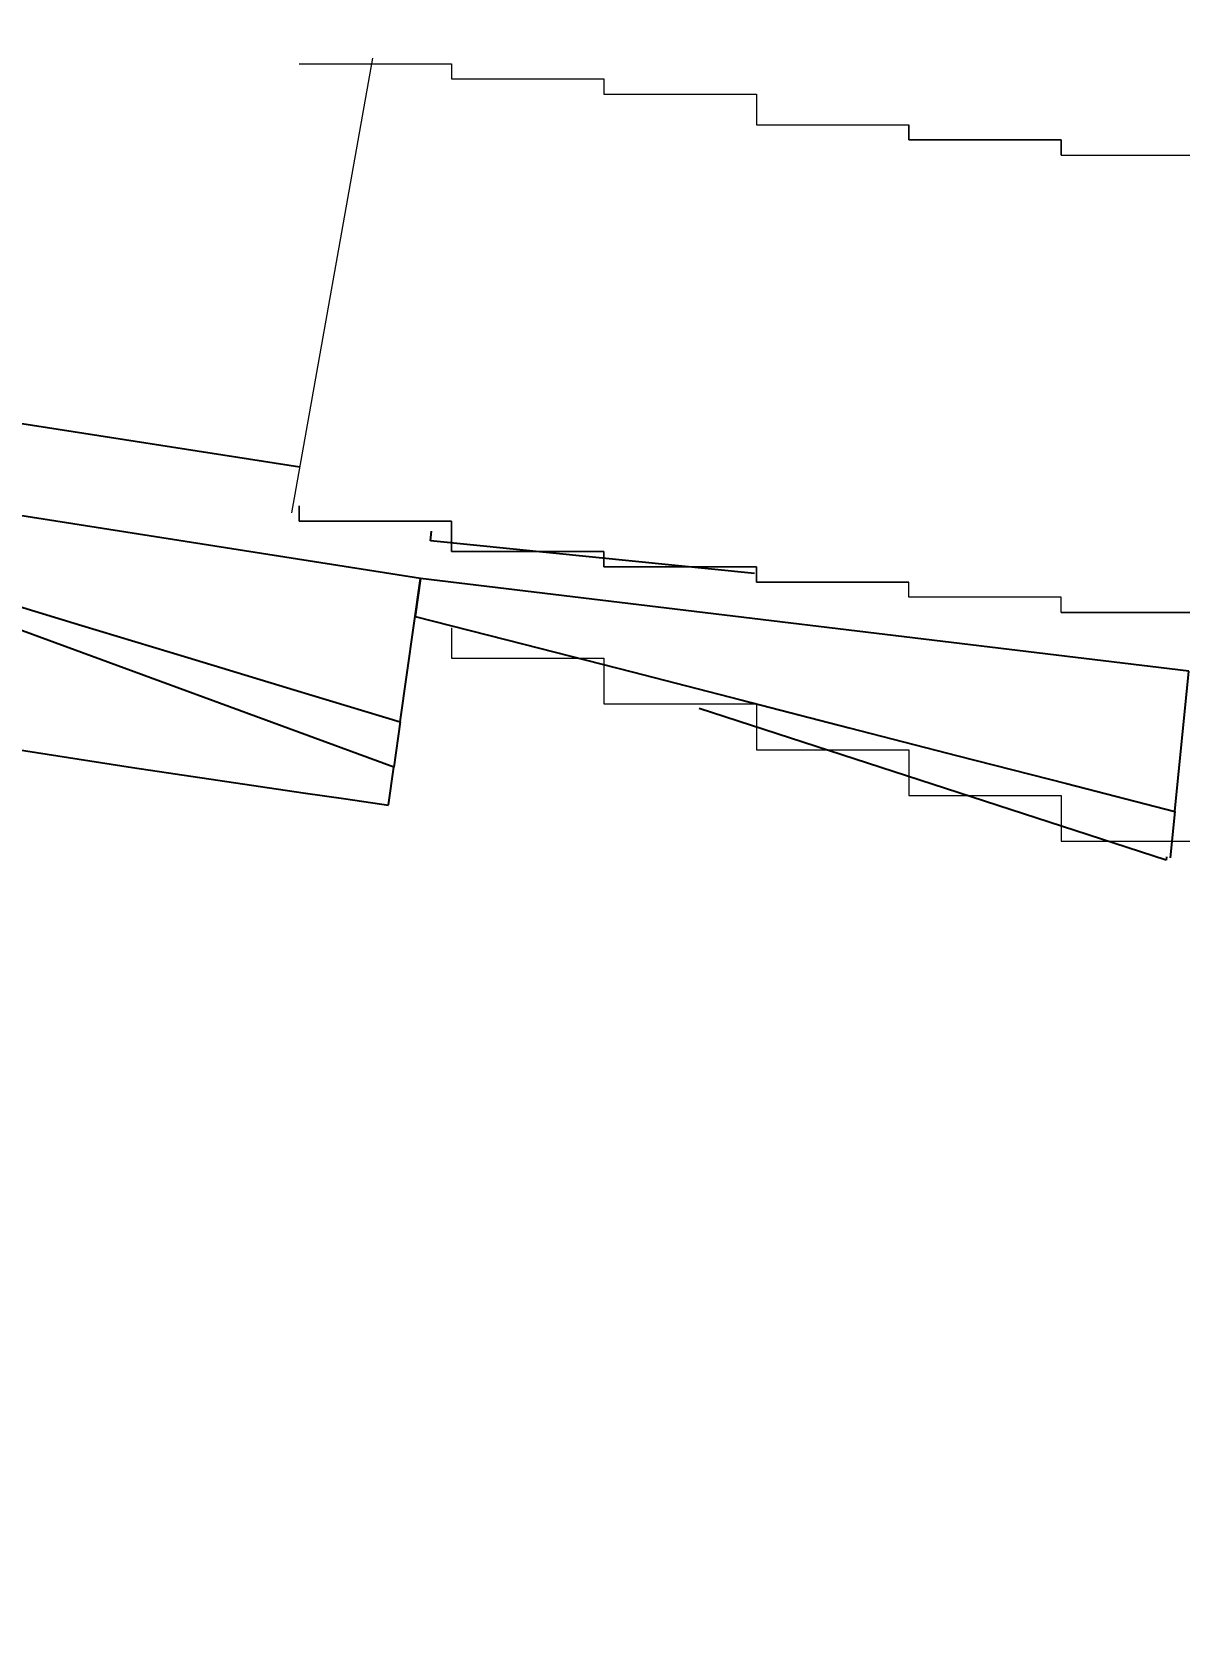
# Model space of a CAD drawing. Header units: millimetres. Extents: x -174040 to 151923, y -227569 to 142020.
# Drawn here: x -122054 to -121301, y -2712 to -1661 of the extents above; entities that cross this region are included whole.
import ezdxf

# ---------------------------------------------------------------- set-up
doc = ezdxf.new("R2010")
doc.units = ezdxf.units.MM
doc.header["$LTSCALE"] = 5
doc.linetypes.add('E-RG-1F$0$$0$DOTE', pattern=[2.42, 2, -0.2, 0.02, -0.2])
for name, color, linetype in [('00外装饰面', 21, 'Continuous'), ('A—楼梯、电梯、栏杆', 50, 'Continuous'), ('A—轴线、尺寸', 1, 'Continuous'), ('E1-RI-3F$0$J-DOTE轴线', 1, 'Continuous'), ('轴线100', 1, 'Continuous')]:
    doc.layers.add(name, color=color, linetype=linetype)
doc.layers.add('E1-RI-3F$0$A-GLAZ', color=6, linetype='Continuous', lineweight=5)
doc.styles.add('ARIAL', font='arial.ttf')
doc.dimstyles.new('200', dxfattribs={"dimscale": 200, "dimtxt": 2.5, "dimasz": 2, "dimexe": 1, "dimexo": 1, "dimgap": 0.8, "dimtad": 1, "dimdec": 0, "dimdsep": 46, "dimtxsty": 'ARIAL', "dimblk1": 'ARCHTICK', "dimblk2": 'ARCHTICK', "dimsah": 1, "dimcen": -0.9, "dimdle": 1, "dimclrd": 256, "dimclre": 256, "dimclrt": 40, "dimaunit": 1, "dimadec": 0, "dimazin": 0, "dimtfac": 0.35, "dimtdec": 0, "dimtix": 1, "dimtmove": 2, "dimatfit": 3, "dimldrblk": 'ARCHTICK', "dimfxl": 0, "dimtvp": 0.8, "dimtolj": 1, "dimtzin": 0, "dimarcsym": 0})

# ---------------------------------------------------------------- blocks, each defined once
blk = doc.blocks.new('_ArchTick')
at = {"color": 0, "linetype": 'ByBlock', "const_width": 0.15}
blk.add_lwpolyline([(-0.5, -0.5), (0.5, 0.5)], dxfattribs=at)
blk = doc.blocks.new('*D204')
at = {"layer": 'A—轴线、尺寸', "linetype": 'ByBlock', "lineweight": -2}
for p, q in [((-120659.7, 2768), (-118654.8, -6703.1)), ((-130998.2, 905.5), (-128927.1, -8877.7)), ((-129164.2, -8723.4), (-118500.5, -6466))]:
    blk.add_line(p, q, dxfattribs=at)
at = {"layer": 'Defpoints', "color": 0, "linetype": 'ByBlock'}
for p in [(-120701.2, 2963.7), (-131039.6, 1101.2), (-118696.2, -6507.4)]:
    blk.add_point(p, dxfattribs=at)
at = {"layer": 'A—轴线、尺寸', "linetype": 'ByBlock', "lineweight": -2, "xscale": 400, "yscale": 400, "zscale": 400}
for p, rotation in [((-118696.2, -6507.4), 11.95264845949663), ((-128968.5, -8682), 191.9526484594966)]:
    blk.add_blockref('_ArchTick', p, dxfattribs=dict(at, rotation=rotation))
at = {"layer": 'A—轴线、尺寸', "color": 40, "linetype": 'ByBlock', "insert": (-123918.4, -7188.4), "char_height": 500, "attachment_point": 5, "rotation": 11.9526, "style": 'ARIAL'}
blk.add_mtext('\\A1;10500', dxfattribs=at)
blk = doc.blocks.new('*D250')
at = {"layer": 'A—轴线、尺寸', "linetype": 'ByBlock', "lineweight": -2}
for p, q in [((-113765.8, 4001.7), (-111599.4, -6231.7)), ((-141374.1, -779.9), (-138992.4, -12030.6)), ((-139229.5, -11876.3), (-111445.2, -5994.6))]:
    blk.add_line(p, q, dxfattribs=at)
at = {"layer": 'Defpoints', "color": 0, "linetype": 'ByBlock'}
for p in [(-113807.2, 4197.4), (-141415.5, -584.2), (-111640.9, -6036)]:
    blk.add_point(p, dxfattribs=at)
at = {"layer": 'A—轴线、尺寸', "linetype": 'ByBlock', "lineweight": -2, "xscale": 400, "yscale": 400, "zscale": 400}
for p, rotation in [((-111640.9, -6036), 11.95264845949663), ((-139033.8, -11834.9), 191.9526484594966)]:
    blk.add_blockref('_ArchTick', p, dxfattribs=dict(at, rotation=rotation))
at = {"layer": 'A—轴线、尺寸', "color": 40, "linetype": 'ByBlock', "insert": (-125423.3, -8529.2), "char_height": 500, "attachment_point": 5, "rotation": 11.9526, "style": 'ARIAL'}
blk.add_mtext('\\A1;28000', dxfattribs=at)
blk = doc.blocks.new('A$C1C9D1350')
at = {"layer": '轴线100', "linetype": 'E-RG-1F$0$$0$DOTE'}
blk.add_arc((-185606.9, -484410.1), 487500, 90.131059, 98.027565, dxfattribs=at)

msp = doc.modelspace()

# ---------------------------------------------------------------- linework, layer by layer
at = {"layer": '00外装饰面', "linetype": 'ByBlock', "ltscale": 5}
msp.add_lwpolyline([(-134258.8, -2040.1), (-134130.3, -2646.9, -0.034352), (-67514.1, 2263.8), (-67252.4, 5211.2)], format="xyb", dxfattribs=at)
at = {"layer": 'A—楼梯、电梯、栏杆'}
for p, q in [((-122157.1, -1902.2), (-121878.1, -1945.7)), ((-121799, -2019), (-122295.5, -1940.9)), ((-121816.5, -2142.8), (-122299.8, -1965.5)), ((-121792.4, -1994.3), (-121791.8, -1987.9)), ((-121579.9, -2015.6), (-121792.4, -1994.3)), ((-121812.3, -2113.1), (-121799, -2019)), ((-121799, -2019), (-121802.5, -2043.8)), ((-121295, -2079.7), (-121799, -2019)), ((-121802.5, -2043.8), (-121731.3, -2062.1)), ((-121731.3, -2062.1), (-121660.1, -2080.3)), ((-121660.1, -2080.3), (-121588.9, -2098.6)), ((-121304.2, -2171.8), (-121295, -2079.7)), ((-121588.9, -2098.6), (-121517.7, -2116.9)), ((-121812.3, -2113.1), (-121816.5, -2142.8)), ((-121309.9, -2203.8), (-121616.2, -2104.2)), ((-121517.7, -2116.9), (-121446.5, -2135.2)), ((-121820, -2167.5), (-121816.5, -2142.8)), ((-121446.5, -2135.2), (-121375.3, -2153.5)), ((-121375.3, -2153.5), (-121304.2, -2171.8)), ((-121304.2, -2171.8), (-121307.2, -2202.3)), ((-121309.7, -2201.6), (-121309.9, -2203.8))]:
    msp.add_line(p, q, dxfattribs=at)
msp.add_lwpolyline([(-122299.8, -1965.5), (-122230.1, -1986.6), (-122160.5, -2007.7), (-122090.9, -2028.7), (-122021.2, -2049.8), (-121951.6, -2070.9), (-121881.9, -2092), (-121812.3, -2113.1)], dxfattribs=at)
msp.add_arc((-119559.9, 13823.5), 16150, 249.11166, 261.95559, dxfattribs=at)
at = {"layer": 'E1-RI-3F$0$A-GLAZ', "color": 8}
for p, q in [((-121883.5, -1976), (-121830.2, -1677.6)), ((-121878.7, -1681.3), (-121778.7, -1681.3)), ((-121778.7, -1681.3), (-121778.7, -1681.3)), ((-121778.7, -1681.3), (-121778.7, -1681.3)), ((-121778.7, -1681.3), (-121778.7, -1681.3)), ((-121778.7, -1681.3), (-121778.7, -1681.3)), ((-121778.7, -1681.3), (-121778.7, -1691.3)), ((-121778.7, -1691.3), (-121778.7, -1691.3)), ((-121778.7, -1691.3), (-121778.7, -1691.3)), ((-121778.7, -1691.3), (-121678.7, -1691.3)), ((-121678.7, -1691.3), (-121678.7, -1691.3)), ((-121678.7, -1691.3), (-121678.7, -1691.3)), ((-121678.7, -1691.3), (-121678.7, -1701.3)), ((-121678.7, -1701.3), (-121678.7, -1701.3)), ((-121678.7, -1701.3), (-121678.7, -1701.3)), ((-121678.7, -1701.3), (-121678.7, -1701.3)), ((-121678.7, -1701.3), (-121678.7, -1701.3)), ((-121678.7, -1701.3), (-121678.7, -1701.3)), ((-121678.7, -1701.3), (-121578.7, -1701.3)), ((-121578.7, -1701.3), (-121578.7, -1711.3)), ((-121578.7, -1711.3), (-121578.7, -1711.3)), ((-121578.7, -1711.3), (-121578.7, -1711.3)), ((-121578.7, -1711.3), (-121578.7, -1711.3)), ((-121578.7, -1711.3), (-121578.7, -1711.3)), ((-121578.7, -1711.3), (-121578.7, -1711.3)), ((-121578.7, -1711.3), (-121578.7, -1711.3)), ((-121578.7, -1711.3), (-121578.7, -1721.3)), ((-121578.7, -1721.3), (-121478.7, -1721.3)), ((-121478.7, -1721.3), (-121478.7, -1721.3)), ((-121478.7, -1721.3), (-121478.7, -1721.3)), ((-121478.7, -1721.3), (-121478.7, -1721.3)), ((-121478.7, -1721.3), (-121478.7, -1721.3)), ((-121478.7, -1721.3), (-121478.7, -1721.3)), ((-121478.7, -1721.3), (-121478.7, -1731.3)), ((-121478.7, -1731.3), (-121478.7, -1731.3)), ((-121478.7, -1731.3), (-121478.7, -1731.3)), ((-121478.7, -1731.3), (-121378.7, -1731.3)), ((-121378.7, -1731.3), (-121378.7, -1731.3)), ((-121378.7, -1731.3), (-121378.7, -1731.3)), ((-121378.7, -1731.3), (-121378.7, -1731.3)), ((-121378.7, -1731.3), (-121378.7, -1731.3)), ((-121378.7, -1731.3), (-121378.7, -1741.3)), ((-121378.7, -1741.3), (-121378.7, -1741.3)), ((-121378.7, -1741.3), (-121378.7, -1741.3)), ((-121378.7, -1741.3), (-121278.7, -1741.3)), ((-121878.7, -1981.3), (-121878.7, -1971.3)), ((-121878.7, -1971.3), (-121878.7, -1981.3)), ((-121778.7, -1981.3), (-121878.7, -1981.3)), ((-121878.7, -1981.3), (-121878.7, -1981.3)), ((-121878.7, -1981.3), (-121878.7, -1981.3)), ((-121878.7, -1981.3), (-121878.7, -1981.3)), ((-121878.7, -1981.3), (-121878.7, -1981.3)), ((-121878.7, -1981.3), (-121878.7, -1981.3)), ((-121878.7, -1981.3), (-121878.7, -1981.3)), ((-121878.7, -1981.3), (-121878.7, -1981.3)), ((-121878.7, -1981.3), (-121878.7, -1981.3)), ((-121878.7, -1981.3), (-121878.7, -1981.3)), ((-121878.7, -1981.3), (-121878.7, -1981.3)), ((-121878.7, -1981.3), (-121878.7, -1981.3)), ((-121878.7, -1981.3), (-121878.7, -1981.3)), ((-121878.7, -1981.3), (-121878.7, -1981.3)), ((-121878.7, -1981.3), (-121878.7, -1981.3)), ((-121878.7, -1981.3), (-121878.7, -1981.3)), ((-121878.7, -1981.3), (-121878.7, -1981.3)), ((-121878.7, -1981.3), (-121878.7, -1981.3)), ((-121878.7, -1981.3), (-121878.7, -1981.3)), ((-121878.7, -1981.3), (-121878.7, -1981.3)), ((-121878.7, -1981.3), (-121878.7, -1981.3)), ((-121878.7, -1981.3), (-121778.7, -1981.3)), ((-121778.7, -1991.3), (-121778.7, -1981.3)), ((-121778.7, -1981.3), (-121778.7, -1981.3)), ((-121778.7, -1981.3), (-121778.7, -1981.3)), ((-121778.7, -1981.3), (-121778.7, -1981.3)), ((-121778.7, -1981.3), (-121778.7, -1981.3)), ((-121778.7, -1981.3), (-121778.7, -1981.3)), ((-121778.7, -1981.3), (-121778.7, -1991.3)), ((-121778.7, -2001.3), (-121778.7, -1991.3)), ((-121778.7, -1991.3), (-121778.7, -1991.3)), ((-121778.7, -1991.3), (-121778.7, -1991.3)), ((-121778.7, -1991.3), (-121778.7, -1991.3)), ((-121778.7, -1991.3), (-121778.7, -1991.3)), ((-121778.7, -1991.3), (-121778.7, -1991.3)), ((-121778.7, -1991.3), (-121778.7, -1991.3)), ((-121778.7, -1991.3), (-121778.7, -1991.3)), ((-121778.7, -1991.3), (-121778.7, -1991.3)), ((-121778.7, -1991.3), (-121778.7, -1991.3)), ((-121778.7, -1991.3), (-121778.7, -1991.3)), ((-121778.7, -1991.3), (-121778.7, -1991.3)), ((-121778.7, -1991.3), (-121778.7, -1991.3)), ((-121778.7, -1991.3), (-121778.7, -1991.3)), ((-121778.7, -1991.3), (-121778.7, -1991.3)), ((-121778.7, -1991.3), (-121778.7, -1991.3)), ((-121778.7, -1991.3), (-121778.7, -1991.3)), ((-121778.7, -1991.3), (-121778.7, -1991.3)), ((-121778.7, -1991.3), (-121778.7, -1991.3)), ((-121778.7, -1991.3), (-121778.7, -1991.3)), ((-121778.7, -1991.3), (-121778.7, -1991.3)), ((-121778.7, -1991.3), (-121778.7, -1991.3)), ((-121778.7, -1991.3), (-121778.7, -1991.3)), ((-121778.7, -1991.3), (-121778.7, -1991.3)), ((-121778.7, -1991.3), (-121778.7, -1991.3)), ((-121778.7, -1991.3), (-121778.7, -1991.3)), ((-121778.7, -1991.3), (-121778.7, -1991.3)), ((-121778.7, -1991.3), (-121778.7, -1991.3)), ((-121778.7, -1991.3), (-121778.7, -1991.3)), ((-121778.7, -1991.3), (-121778.7, -2001.3)), ((-121678.7, -2001.3), (-121778.7, -2001.3)), ((-121778.7, -2001.3), (-121778.7, -2001.3)), ((-121778.7, -2001.3), (-121778.7, -2001.3)), ((-121778.7, -2001.3), (-121778.7, -2001.3)), ((-121778.7, -2001.3), (-121678.7, -2001.3)), ((-121678.7, -2011.3), (-121678.7, -2001.3)), ((-121678.7, -2001.3), (-121678.7, -2001.3)), ((-121678.7, -2001.3), (-121678.7, -2001.3)), ((-121678.7, -2001.3), (-121678.7, -2001.3)), ((-121678.7, -2001.3), (-121678.7, -2001.3)), ((-121678.7, -2001.3), (-121678.7, -2001.3)), ((-121678.7, -2001.3), (-121678.7, -2001.3)), ((-121678.7, -2001.3), (-121678.7, -2001.3)), ((-121678.7, -2001.3), (-121678.7, -2001.3)), ((-121678.7, -2001.3), (-121678.7, -2001.3)), ((-121678.7, -2001.3), (-121678.7, -2001.3)), ((-121678.7, -2001.3), (-121678.7, -2001.3)), ((-121678.7, -2001.3), (-121678.7, -2001.3)), ((-121678.7, -2001.3), (-121678.7, -2001.3)), ((-121678.7, -2001.3), (-121678.7, -2001.3)), ((-121678.7, -2001.3), (-121678.7, -2001.3)), ((-121678.7, -2001.3), (-121678.7, -2001.3)), ((-121678.7, -2001.3), (-121678.7, -2001.3)), ((-121678.7, -2001.3), (-121678.7, -2001.3)), ((-121678.7, -2001.3), (-121678.7, -2001.3)), ((-121678.7, -2001.3), (-121678.7, -2001.3)), ((-121678.7, -2001.3), (-121678.7, -2001.3)), ((-121678.7, -2001.3), (-121678.7, -2001.3)), ((-121678.7, -2001.3), (-121678.7, -2001.3)), ((-121678.7, -2001.3), (-121678.7, -2001.3)), ((-121678.7, -2001.3), (-121678.7, -2001.3)), ((-121678.7, -2001.3), (-121678.7, -2011.3)), ((-121578.7, -2011.3), (-121678.7, -2011.3)), ((-121678.7, -2011.3), (-121678.7, -2011.3)), ((-121678.7, -2011.3), (-121678.7, -2011.3)), ((-121678.7, -2011.3), (-121678.7, -2011.3)), ((-121678.7, -2011.3), (-121678.7, -2011.3)), ((-121678.7, -2011.3), (-121678.7, -2011.3)), ((-121678.7, -2011.3), (-121678.7, -2011.3)), ((-121678.7, -2011.3), (-121678.7, -2011.3)), ((-121678.7, -2011.3), (-121678.7, -2011.3)), ((-121678.7, -2011.3), (-121678.7, -2011.3)), ((-121678.7, -2011.3), (-121678.7, -2011.3)), ((-121678.7, -2011.3), (-121678.7, -2011.3)), ((-121678.7, -2011.3), (-121678.7, -2011.3)), ((-121678.7, -2011.3), (-121678.7, -2011.3)), ((-121678.7, -2011.3), (-121578.7, -2011.3)), ((-121578.7, -2021.3), (-121578.7, -2011.3)), ((-121578.7, -2011.3), (-121578.7, -2011.3)), ((-121578.7, -2011.3), (-121578.7, -2011.3)), ((-121578.7, -2011.3), (-121578.7, -2011.3)), ((-121578.7, -2011.3), (-121578.7, -2011.3)), ((-121578.7, -2011.3), (-121578.7, -2011.3)), ((-121578.7, -2011.3), (-121578.7, -2011.3)), ((-121578.7, -2011.3), (-121578.7, -2011.3)), ((-121578.7, -2011.3), (-121578.7, -2011.3)), ((-121578.7, -2011.3), (-121578.7, -2011.3)), ((-121578.7, -2011.3), (-121578.7, -2011.3)), ((-121578.7, -2011.3), (-121578.7, -2011.3)), ((-121578.7, -2011.3), (-121578.7, -2011.3)), ((-121578.7, -2011.3), (-121578.7, -2011.3)), ((-121578.7, -2011.3), (-121578.7, -2011.3)), ((-121578.7, -2011.3), (-121578.7, -2011.3)), ((-121578.7, -2011.3), (-121578.7, -2011.3)), ((-121578.7, -2011.3), (-121578.7, -2011.3)), ((-121578.7, -2011.3), (-121578.7, -2021.3)), ((-121478.7, -2021.3), (-121578.7, -2021.3)), ((-121578.7, -2021.3), (-121578.7, -2021.3)), ((-121578.7, -2021.3), (-121578.7, -2021.3)), ((-121578.7, -2021.3), (-121578.7, -2021.3)), ((-121578.7, -2021.3), (-121578.7, -2021.3)), ((-121578.7, -2021.3), (-121578.7, -2021.3)), ((-121578.7, -2021.3), (-121578.7, -2021.3)), ((-121578.7, -2021.3), (-121578.7, -2021.3)), ((-121578.7, -2021.3), (-121578.7, -2021.3)), ((-121578.7, -2021.3), (-121578.7, -2021.3)), ((-121578.7, -2021.3), (-121578.7, -2021.3)), ((-121578.7, -2021.3), (-121578.7, -2021.3)), ((-121578.7, -2021.3), (-121578.7, -2021.3)), ((-121578.7, -2021.3), (-121578.7, -2021.3)), ((-121578.7, -2021.3), (-121578.7, -2021.3)), ((-121578.7, -2021.3), (-121578.7, -2021.3)), ((-121578.7, -2021.3), (-121578.7, -2021.3)), ((-121578.7, -2021.3), (-121578.7, -2021.3)), ((-121578.7, -2021.3), (-121578.7, -2021.3)), ((-121578.7, -2021.3), (-121578.7, -2021.3)), ((-121578.7, -2021.3), (-121578.7, -2021.3)), ((-121578.7, -2021.3), (-121578.7, -2021.3)), ((-121578.7, -2021.3), (-121478.7, -2021.3)), ((-121478.7, -2031.3), (-121478.7, -2021.3)), ((-121478.7, -2021.3), (-121478.7, -2021.3)), ((-121478.7, -2021.3), (-121478.7, -2021.3)), ((-121478.7, -2021.3), (-121478.7, -2021.3)), ((-121478.7, -2021.3), (-121478.7, -2021.3)), ((-121478.7, -2021.3), (-121478.7, -2021.3)), ((-121478.7, -2021.3), (-121478.7, -2021.3)), ((-121478.7, -2021.3), (-121478.7, -2021.3)), ((-121478.7, -2021.3), (-121478.7, -2021.3)), ((-121478.7, -2021.3), (-121478.7, -2021.3)), ((-121478.7, -2021.3), (-121478.7, -2021.3)), ((-121478.7, -2021.3), (-121478.7, -2021.3)), ((-121378.7, -2031.3), (-121478.7, -2031.3)), ((-121478.7, -2031.3), (-121478.7, -2031.3)), ((-121478.7, -2031.3), (-121478.7, -2031.3)), ((-121478.7, -2031.3), (-121478.7, -2031.3)), ((-121478.7, -2031.3), (-121478.7, -2031.3)), ((-121478.7, -2031.3), (-121478.7, -2031.3)), ((-121378.7, -2041.3), (-121378.7, -2031.3)), ((-121378.7, -2031.3), (-121378.7, -2031.3)), ((-121278.7, -2041.3), (-121378.7, -2041.3)), ((-121378.7, -2041.3), (-121378.7, -2041.3)), ((-121378.7, -2041.3), (-121378.7, -2041.3)), ((-121378.7, -2041.3), (-121378.7, -2041.3)), ((-121378.7, -2041.3), (-121378.7, -2041.3)), ((-121378.7, -2041.3), (-121378.7, -2041.3)), ((-121378.7, -2041.3), (-121378.7, -2041.3)), ((-121778.7, -2051.3), (-121778.7, -2051.3)), ((-121778.7, -2051.3), (-121778.7, -2051.3)), ((-121778.7, -2051.3), (-121778.7, -2051.3)), ((-121778.7, -2051.3), (-121778.7, -2051.3)), ((-121778.7, -2051.3), (-121778.7, -2051.3)), ((-121778.7, -2051.3), (-121778.7, -2051.3)), ((-121778.7, -2051.3), (-121778.7, -2051.3)), ((-121778.7, -2051.3), (-121778.7, -2051.3)), ((-121778.7, -2051.3), (-121778.7, -2051.3)), ((-121778.7, -2051.3), (-121778.7, -2051.3)), ((-121778.7, -2051.3), (-121778.7, -2061.3)), ((-121778.7, -2061.3), (-121778.7, -2061.3)), ((-121778.7, -2061.3), (-121778.7, -2061.3)), ((-121778.7, -2061.3), (-121778.7, -2061.3)), ((-121778.7, -2061.3), (-121778.7, -2061.3)), ((-121778.7, -2061.3), (-121778.7, -2061.3)), ((-121778.7, -2061.3), (-121778.7, -2061.3)), ((-121778.7, -2061.3), (-121778.7, -2061.3)), ((-121778.7, -2061.3), (-121778.7, -2061.3)), ((-121778.7, -2061.3), (-121778.7, -2061.3)), ((-121778.7, -2061.3), (-121778.7, -2061.3)), ((-121778.7, -2061.3), (-121778.7, -2061.3)), ((-121778.7, -2061.3), (-121778.7, -2071.3)), ((-121778.7, -2071.3), (-121778.7, -2071.3)), ((-121778.7, -2071.3), (-121678.7, -2071.3)), ((-121678.7, -2071.3), (-121678.7, -2071.3)), ((-121678.7, -2071.3), (-121678.7, -2071.3)), ((-121678.7, -2071.3), (-121678.7, -2071.3)), ((-121678.7, -2071.3), (-121678.7, -2071.3)), ((-121678.7, -2071.3), (-121678.7, -2071.3)), ((-121678.7, -2071.3), (-121678.7, -2071.3)), ((-121678.7, -2071.3), (-121678.7, -2071.3)), ((-121678.7, -2071.3), (-121678.7, -2071.3)), ((-121678.7, -2071.3), (-121678.7, -2071.3)), ((-121678.7, -2071.3), (-121678.7, -2081.3)), ((-121678.7, -2081.3), (-121678.7, -2081.3)), ((-121678.7, -2081.3), (-121678.7, -2081.3)), ((-121678.7, -2081.3), (-121678.7, -2081.3)), ((-121678.7, -2081.3), (-121678.7, -2081.3)), ((-121678.7, -2081.3), (-121678.7, -2081.3)), ((-121678.7, -2081.3), (-121678.7, -2081.3)), ((-121678.7, -2081.3), (-121678.7, -2081.3)), ((-121678.7, -2081.3), (-121678.7, -2081.3)), ((-121678.7, -2081.3), (-121678.7, -2081.3)), ((-121678.7, -2081.3), (-121678.7, -2081.3)), ((-121678.7, -2081.3), (-121678.7, -2081.3)), ((-121678.7, -2081.3), (-121678.7, -2081.3)), ((-121678.7, -2081.3), (-121678.7, -2091.3)), ((-121678.7, -2091.3), (-121678.7, -2091.3)), ((-121678.7, -2091.3), (-121678.7, -2091.3)), ((-121678.7, -2091.3), (-121678.7, -2091.3)), ((-121678.7, -2091.3), (-121678.7, -2091.3)), ((-121678.7, -2091.3), (-121678.7, -2091.3)), ((-121678.7, -2091.3), (-121678.7, -2091.3)), ((-121678.7, -2091.3), (-121678.7, -2091.3)), ((-121678.7, -2091.3), (-121678.7, -2091.3)), ((-121678.7, -2091.3), (-121678.7, -2091.3)), ((-121678.7, -2091.3), (-121678.7, -2091.3)), ((-121678.7, -2091.3), (-121678.7, -2091.3)), ((-121678.7, -2091.3), (-121678.7, -2101.3)), ((-121678.7, -2101.3), (-121678.7, -2101.3)), ((-121678.7, -2101.3), (-121678.7, -2101.3)), ((-121678.7, -2101.3), (-121678.7, -2101.3)), ((-121678.7, -2101.3), (-121578.7, -2101.3)), ((-121578.7, -2101.3), (-121578.7, -2101.3)), ((-121578.7, -2101.3), (-121578.7, -2101.3)), ((-121578.7, -2101.3), (-121578.7, -2101.3)), ((-121578.7, -2101.3), (-121578.7, -2101.3)), ((-121578.7, -2101.3), (-121578.7, -2101.3)), ((-121578.7, -2101.3), (-121578.7, -2101.3)), ((-121578.7, -2101.3), (-121578.7, -2101.3)), ((-121578.7, -2101.3), (-121578.7, -2111.3)), ((-121578.7, -2111.3), (-121578.7, -2111.3)), ((-121578.7, -2111.3), (-121578.7, -2111.3)), ((-121578.7, -2111.3), (-121578.7, -2111.3)), ((-121578.7, -2111.3), (-121578.7, -2111.3)), ((-121578.7, -2111.3), (-121578.7, -2111.3)), ((-121578.7, -2111.3), (-121578.7, -2111.3)), ((-121578.7, -2111.3), (-121578.7, -2111.3)), ((-121578.7, -2111.3), (-121578.7, -2111.3)), ((-121578.7, -2111.3), (-121578.7, -2111.3)), ((-121578.7, -2111.3), (-121578.7, -2111.3)), ((-121578.7, -2111.3), (-121578.7, -2111.3)), ((-121578.7, -2111.3), (-121578.7, -2111.3)), ((-121578.7, -2111.3), (-121578.7, -2121.3)), ((-121578.7, -2121.3), (-121578.7, -2121.3)), ((-121578.7, -2121.3), (-121578.7, -2121.3)), ((-121578.7, -2121.3), (-121578.7, -2121.3)), ((-121578.7, -2121.3), (-121578.7, -2121.3)), ((-121578.7, -2121.3), (-121578.7, -2121.3)), ((-121578.7, -2121.3), (-121578.7, -2121.3)), ((-121578.7, -2121.3), (-121578.7, -2121.3)), ((-121578.7, -2121.3), (-121578.7, -2121.3)), ((-121578.7, -2121.3), (-121578.7, -2121.3)), ((-121578.7, -2121.3), (-121578.7, -2121.3)), ((-121578.7, -2121.3), (-121578.7, -2121.3)), ((-121578.7, -2121.3), (-121578.7, -2131.3)), ((-121578.7, -2131.3), (-121578.7, -2131.3)), ((-121578.7, -2131.3), (-121578.7, -2131.3)), ((-121578.7, -2131.3), (-121578.7, -2131.3)), ((-121578.7, -2131.3), (-121578.7, -2131.3)), ((-121578.7, -2131.3), (-121578.7, -2131.3)), ((-121578.7, -2131.3), (-121578.7, -2131.3)), ((-121578.7, -2131.3), (-121478.7, -2131.3)), ((-121478.7, -2131.3), (-121478.7, -2131.3)), ((-121478.7, -2131.3), (-121478.7, -2131.3)), ((-121478.7, -2131.3), (-121478.7, -2131.3)), ((-121478.7, -2131.3), (-121478.7, -2131.3)), ((-121478.7, -2131.3), (-121478.7, -2141.3)), ((-121478.7, -2141.3), (-121478.7, -2141.3)), ((-121478.7, -2141.3), (-121478.7, -2141.3)), ((-121478.7, -2141.3), (-121478.7, -2141.3)), ((-121478.7, -2141.3), (-121478.7, -2141.3)), ((-121478.7, -2141.3), (-121478.7, -2141.3)), ((-121478.7, -2141.3), (-121478.7, -2141.3)), ((-121478.7, -2141.3), (-121478.7, -2141.3)), ((-121478.7, -2141.3), (-121478.7, -2141.3)), ((-121478.7, -2141.3), (-121478.7, -2141.3)), ((-121478.7, -2141.3), (-121478.7, -2141.3)), ((-121478.7, -2141.3), (-121478.7, -2141.3)), ((-121478.7, -2141.3), (-121478.7, -2141.3)), ((-121478.7, -2141.3), (-121478.7, -2151.3)), ((-121478.7, -2151.3), (-121478.7, -2151.3)), ((-121478.7, -2151.3), (-121478.7, -2151.3)), ((-121478.7, -2151.3), (-121478.7, -2151.3)), ((-121478.7, -2151.3), (-121478.7, -2151.3)), ((-121478.7, -2151.3), (-121478.7, -2151.3)), ((-121478.7, -2151.3), (-121478.7, -2151.3)), ((-121478.7, -2151.3), (-121478.7, -2151.3)), ((-121478.7, -2151.3), (-121478.7, -2151.3)), ((-121478.7, -2151.3), (-121478.7, -2151.3)), ((-121478.7, -2151.3), (-121478.7, -2151.3)), ((-121478.7, -2151.3), (-121478.7, -2151.3)), ((-121478.7, -2151.3), (-121478.7, -2161.3)), ((-121478.7, -2161.3), (-121478.7, -2161.3)), ((-121478.7, -2161.3), (-121478.7, -2161.3)), ((-121478.7, -2161.3), (-121478.7, -2161.3)), ((-121478.7, -2161.3), (-121478.7, -2161.3)), ((-121478.7, -2161.3), (-121478.7, -2161.3)), ((-121478.7, -2161.3), (-121478.7, -2161.3)), ((-121478.7, -2161.3), (-121478.7, -2161.3)), ((-121478.7, -2161.3), (-121478.7, -2161.3)), ((-121478.7, -2161.3), (-121378.7, -2161.3)), ((-121378.7, -2161.3), (-121378.7, -2161.3)), ((-121378.7, -2161.3), (-121378.7, -2161.3)), ((-121378.7, -2161.3), (-121378.7, -2161.3)), ((-121378.7, -2161.3), (-121378.7, -2171.3)), ((-121378.7, -2171.3), (-121378.7, -2171.3)), ((-121378.7, -2171.3), (-121378.7, -2171.3)), ((-121378.7, -2171.3), (-121378.7, -2171.3)), ((-121378.7, -2171.3), (-121378.7, -2171.3)), ((-121378.7, -2171.3), (-121378.7, -2171.3)), ((-121378.7, -2171.3), (-121378.7, -2171.3)), ((-121378.7, -2171.3), (-121378.7, -2171.3)), ((-121378.7, -2171.3), (-121378.7, -2171.3)), ((-121378.7, -2171.3), (-121378.7, -2171.3)), ((-121378.7, -2171.3), (-121378.7, -2171.3)), ((-121378.7, -2171.3), (-121378.7, -2171.3)), ((-121378.7, -2171.3), (-121378.7, -2181.3)), ((-121378.7, -2181.3), (-121378.7, -2181.3)), ((-121378.7, -2181.3), (-121378.7, -2181.3)), ((-121378.7, -2181.3), (-121378.7, -2181.3)), ((-121378.7, -2181.3), (-121378.7, -2181.3)), ((-121378.7, -2181.3), (-121378.7, -2181.3)), ((-121378.7, -2181.3), (-121378.7, -2181.3)), ((-121378.7, -2181.3), (-121378.7, -2181.3)), ((-121378.7, -2181.3), (-121378.7, -2181.3)), ((-121378.7, -2181.3), (-121378.7, -2181.3)), ((-121378.7, -2181.3), (-121378.7, -2181.3)), ((-121378.7, -2181.3), (-121378.7, -2181.3)), ((-121378.7, -2181.3), (-121378.7, -2191.3)), ((-121378.7, -2191.3), (-121378.7, -2191.3)), ((-121378.7, -2191.3), (-121378.7, -2191.3)), ((-121378.7, -2191.3), (-121378.7, -2191.3)), ((-121378.7, -2191.3), (-121378.7, -2191.3)), ((-121378.7, -2191.3), (-121378.7, -2191.3)), ((-121378.7, -2191.3), (-121378.7, -2191.3)), ((-121378.7, -2191.3), (-121378.7, -2191.3)), ((-121378.7, -2191.3), (-121378.7, -2191.3)), ((-121378.7, -2191.3), (-121378.7, -2191.3)), ((-121378.7, -2191.3), (-121378.7, -2191.3)), ((-121378.7, -2191.3), (-121378.7, -2191.3)), ((-121378.7, -2191.3), (-121278.7, -2191.3))]:
    msp.add_line(p, q, dxfattribs=at)
for points in [[(-121378.7, -1741.3, 0), (-121378.7, -1741.3, 0), (-121378.7, -1741.3, 0), (-121378.7, -1741.3, 0), (-121378.7, -1741.3, 0), (-121378.7, -1741.3, 0), (-121378.7, -1741.3, 0), (-121378.7, -1741.3, 0), (-121378.7, -1741.3, 0), (-121378.7, -1741.3, 0), (-121378.7, -1741.3, 0), (-121378.7, -1741.3, 0), (-121378.7, -1741.3, 0), (-121378.7, -1741.3, 0), (-121378.7, -1741.3, 0), (-121378.7, -1741.3, 0), (-121378.7, -1741.3, 0), (-121378.7, -1741.3, 0), (-121378.7, -1741.3, 0), (-121378.7, -1741.3, 0), (-121378.7, -1741.3, 0), (-121378.7, -1741.3, 0), (-121378.7, -1741.3, 0), (-121378.7, -1741.3, 0), (-121378.7, -1741.3, 0), (-121378.7, -1741.3, 0), (-121378.7, -1741.3, 0), (-121378.7, -1741.3, 0), (-121378.7, -1741.3, 0), (-121378.7, -1741.3, 0), (-121378.7, -1741.3, 0), (-121378.7, -1741.3, 0), (-121378.7, -1741.3, 0), (-121378.7, -1741.3, 0), (-121378.7, -1741.3, 0), (-121378.7, -1731.3, 0), (-121378.7, -1731.3, 0), (-121378.7, -1731.3, 0), (-121378.7, -1731.3, 0), (-121378.7, -1731.3, 0), (-121378.7, -1731.3, 0), (-121378.7, -1731.3, 0), (-121378.7, -1731.3, 0), (-121378.7, -1731.3, 0), (-121378.7, -1731.3, 0), (-121378.7, -1731.3, 0), (-121378.7, -1731.3, 0), (-121378.7, -1731.3, 0), (-121378.7, -1731.3, 0), (-121378.7, -1731.3, 0), (-121378.7, -1731.3, 0), (-121378.7, -1731.3, 0), (-121378.7, -1731.3, 0), (-121378.7, -1731.3, 0), (-121378.7, -1731.3, 0), (-121378.7, -1731.3, 0), (-121378.7, -1731.3, 0), (-121378.7, -1731.3, 0), (-121378.7, -1731.3, 0), (-121378.7, -1731.3, 0), (-121378.7, -1731.3, 0), (-121378.7, -1731.3, 0), (-121378.7, -1731.3, 0), (-121378.7, -1731.3, 0), (-121378.7, -1731.3, 0), (-121378.7, -1731.3, 0), (-121378.7, -1731.3, 0), (-121378.7, -1731.3, 0), (-121378.7, -1731.3, 0), (-121378.7, -1731.3, 0), (-121378.7, -1731.3, 0), (-121378.7, -1731.3, 0), (-121378.7, -1731.3, 0), (-121378.7, -1731.3, 0), (-121378.7, -1731.3, 0), (-121378.7, -1731.3, 0), (-121378.7, -1731.3, 0), (-121378.7, -1731.3, 0), (-121378.7, -1731.3, 0), (-121378.7, -1731.3, 0), (-121378.7, -1731.3, 0), (-121378.7, -1731.3, 0), (-121378.7, -1731.3, 0), (-121378.7, -1731.3, 0), (-121378.7, -1731.3, 0), (-121378.7, -1731.3, 0), (-121378.7, -1731.3, 0), (-121378.7, -1731.3, 0), (-121378.7, -1731.3, 0), (-121378.7, -1731.3, 0), (-121378.7, -1731.3, 0), (-121378.7, -1731.3, 0), (-121378.7, -1731.3, 0), (-121378.7, -1731.3, 0), (-121378.7, -1731.3, 0), (-121378.7, -1731.3, 0), (-121378.7, -1731.3, 0), (-121378.7, -1731.3, 0), (-121378.7, -1731.3, 0), (-121378.7, -1731.3, 0), (-121478.7, -1731.3, 0), (-121478.7, -1731.3, 0), (-121478.7, -1731.3, 0), (-121478.7, -1731.3, 0), (-121478.7, -1731.3, 0), (-121478.7, -1731.3, 0), (-121478.7, -1731.3, 0), (-121478.7, -1731.3, 0), (-121478.7, -1731.3, 0), (-121478.7, -1731.3, 0), (-121478.7, -1731.3, 0), (-121478.7, -1731.3, 0), (-121478.7, -1731.3, 0), (-121478.7, -1731.3, 0), (-121478.7, -1731.3, 0), (-121478.7, -1731.3, 0), (-121478.7, -1731.3, 0), (-121478.7, -1731.3, 0), (-121478.7, -1731.3, 0), (-121478.7, -1731.3, 0), (-121478.7, -1731.3, 0), (-121478.7, -1721.3, 0), (-121478.7, -1721.3, 0), (-121478.7, -1721.3, 0), (-121478.7, -1721.3, 0), (-121478.7, -1721.3, 0), (-121478.7, -1721.3, 0), (-121478.7, -1721.3, 0)], [(-121378.7, -2041.3, 0), (-121378.7, -2041.3, 0), (-121378.7, -2041.3, 0), (-121378.7, -2041.3, 0), (-121378.7, -2041.3, 0), (-121378.7, -2041.3, 0), (-121378.7, -2041.3, 0), (-121378.7, -2041.3, 0), (-121378.7, -2041.3, 0), (-121378.7, -2041.3, 0), (-121378.7, -2041.3, 0), (-121378.7, -2041.3, 0), (-121378.7, -2041.3, 0), (-121378.7, -2041.3, 0), (-121378.7, -2041.3, 0), (-121378.7, -2041.3, 0), (-121378.7, -2041.3, 0), (-121378.7, -2041.3, 0), (-121378.7, -2041.3, 0), (-121378.7, -2041.3, 0), (-121378.7, -2041.3, 0), (-121378.7, -2041.3, 0), (-121378.7, -2041.3, 0), (-121378.7, -2041.3, 0), (-121378.7, -2041.3, 0), (-121378.7, -2041.3, 0), (-121278.7, -2041.3, 0)]]:
    msp.add_polyline3d(points, dxfattribs=at)
at = {"layer": 'E1-RI-3F$0$J-DOTE轴线'}
msp.add_lwpolyline([(-67538.3, 5387.1), (-67788.8, 2562.3, 0.034032), (-133895, -2310.2), (-134005.9, -1786.2)], format="xyb", dxfattribs=at)

# ---------------------------------------------------------------- block references
at = {"layer": '轴线100'}
msp.add_blockref('A$C1C9D1350', (120517.4, -520.6), dxfattribs=at)

# ---------------------------------------------------------------- dimensions: what is measured, and where the dimension line sits
at = {"layer": 'A—轴线、尺寸', "linetype": 'ByBlock'}
for base, p1, p2, picture, middle in [((-111640.9, -6036), (-141415.5, -584.2), (-113807.2, 4197.4), '*D250', (-125423.3, -8529.2)), ((-118696.2, -6507.4), (-131039.6, 1101.2), (-120701.2, 2963.7), '*D204', (-123918.4, -7188.4))]:
    dim = msp.add_linear_dim(base=base, p1=p1, p2=p2, angle=11.9526, dimstyle='200', dxfattribs=at)
    dim.commit()
    dim.dimension.update_dxf_attribs({"geometry": picture, "text_midpoint": middle})

doc.saveas('drawing.dxf')
